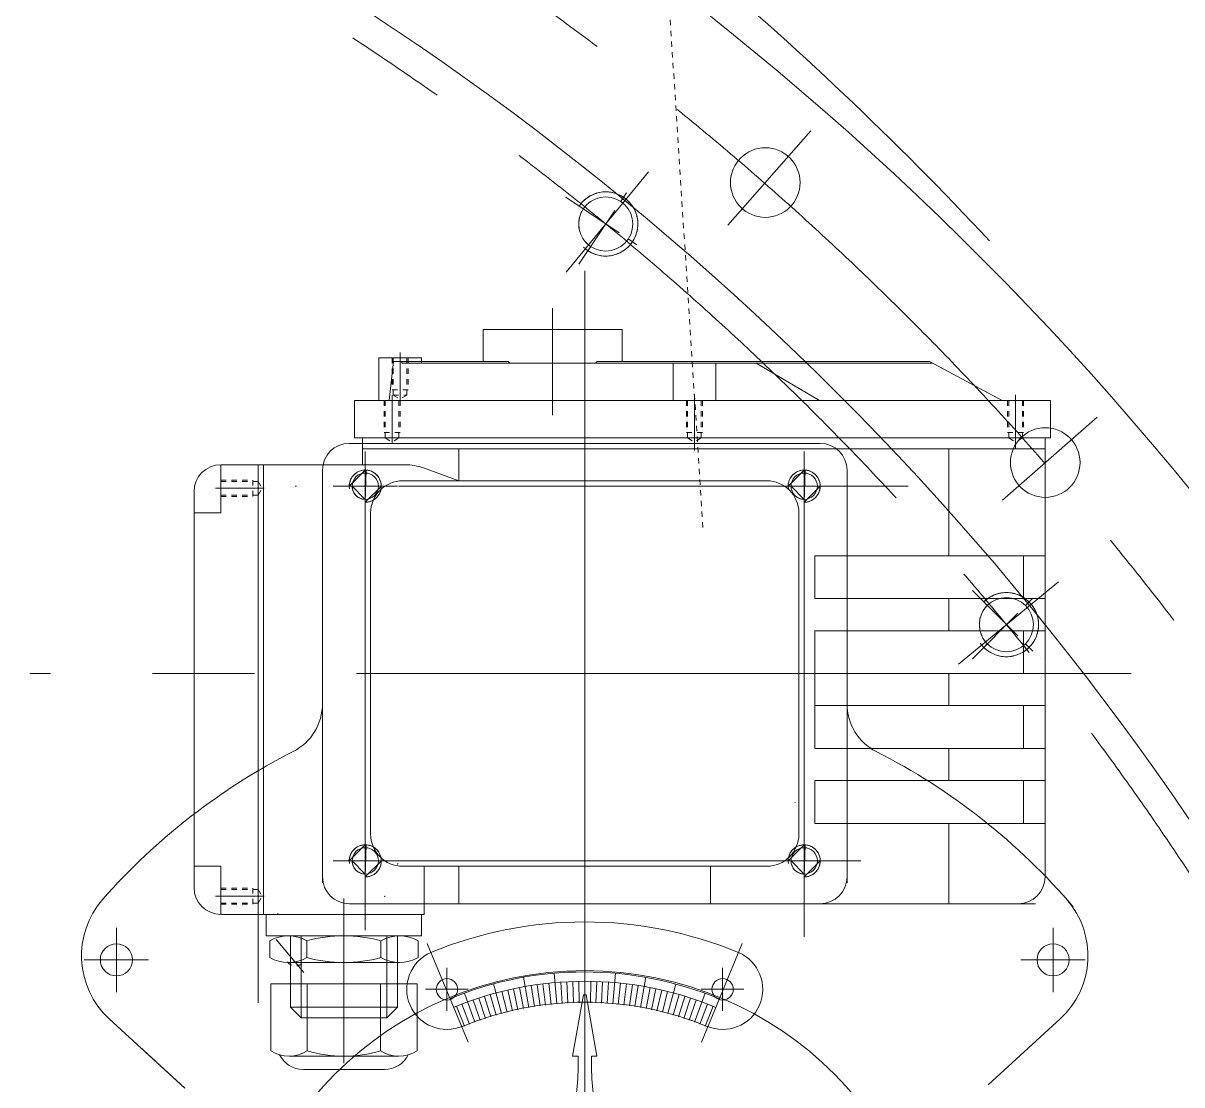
# Model space of a CAD drawing. Header units: millimetres. Extents: x 2 to 671028, y -1 to 511258.
# Drawn here: x 107613 to 113111, y 405938 to 410976 of the extents above; entities that cross this region are included whole.
import ezdxf

# ---------------------------------------------------------------- set-up
doc = ezdxf.new("R2010")
doc.units = ezdxf.units.MM
doc.header["$LTSCALE"] = 25.4
for name, pattern in [('ACAD_ISO02W100', [15, 12, -3]), ('CENTER', [50.8, 31.75, -6.35, 6.35, -6.35]), ('点画线', [18, 12, -2, 2, -2]), ('虚线', [2, 1, -1])]:
    doc.linetypes.add(name, pattern=pattern)
for name, color, linetype, lineweight in [('CAXA1', 5, 'CENTER', 5), ('中心线层', 5, 'CENTER', 5), ('尺寸线', 3, 'Continuous', 5), ('细实线层', 7, 'Continuous', 5), ('虚线层', 6, 'ACAD_ISO02W100', 5)]:
    doc.layers.add(name, color=color, linetype=linetype, lineweight=lineweight)

msp = doc.modelspace()

# ---------------------------------------------------------------- linework, layer by layer
at = {"color": 7, "lineweight": 5}
for p, q in [((110265.42, 410126.62), (110260.16, 410120.62)), ((110270.99, 410132.33), (110265.42, 410126.62)), ((110276.84, 410137.75), (110270.99, 410132.33)), ((110282.98, 410142.85), (110276.84, 410137.75)), ((110289.37, 410147.62), (110282.98, 410142.85)), ((110296.01, 410152.06), (110289.37, 410147.62)), ((110302.86, 410156.14), (110296.01, 410152.06)), ((110309.92, 410159.85), (110302.86, 410156.14)), ((110317.17, 410163.19), (110309.92, 410159.85)), ((110324.58, 410166.15), (110317.17, 410163.19)), ((110332.14, 410168.71), (110324.58, 410166.15)), ((110339.82, 410170.88), (110332.14, 410168.71)), ((110347.6, 410172.64), (110339.82, 410170.88)), ((110355.46, 410173.99), (110347.6, 410172.64)), ((110363.38, 410174.93), (110355.46, 410173.99)), ((110371.35, 410175.45), (110363.38, 410174.93)), ((110379.32, 410175.56), (110371.35, 410175.45)), ((110387.3, 410175.24), (110379.32, 410175.56)), ((110395.24, 410174.51), (110387.3, 410175.24)), ((110403.14, 410173.37), (110395.24, 410174.51)), ((110410.96, 410171.81), (110403.14, 410173.37)), ((110418.7, 410169.85), (110410.96, 410171.81)), ((110426.32, 410167.48), (110418.7, 410169.85)), ((110433.8, 410164.72), (110426.32, 410167.48)), ((110441.13, 410161.57), (110433.8, 410164.72)), ((110448.29, 410158.04), (110441.13, 410161.57)), ((110455.25, 410154.14), (110448.29, 410158.04)), ((110462, 410149.88), (110455.25, 410154.14)), ((110468.51, 410145.28), (110462, 410149.88)), ((110474.78, 410140.34), (110468.51, 410145.28)), ((110480.78, 410135.08), (110474.78, 410140.34)), ((110486.49, 410129.51), (110480.78, 410135.08)), ((110491.91, 410123.65), (110486.49, 410129.51)), ((110497.01, 410117.52), (110491.91, 410123.65)), ((110255.22, 410114.35), (110250.61, 410107.84)), ((110250.61, 410107.84), (110250.61, 410107.84)), ((110250.61, 410107.84), (110270.62, 410094.47)), ((110260.16, 410120.62), (110255.22, 410114.35)), ((110258.12, 410070.73), (110255.8, 410064.42)), ((110260.78, 410076.9), (110258.12, 410070.73)), ((110263.75, 410082.93), (110260.78, 410076.9)), ((110267.03, 410088.79), (110263.75, 410082.93)), ((110270.62, 410094.47), (110267.03, 410088.79)), ((110270.62, 410094.47), (110270.62, 410094.47)), ((110501.79, 410111.13), (110497.01, 410117.52)), ((110506.22, 410104.49), (110501.79, 410111.13)), ((110510.3, 410097.63), (110506.22, 410104.49)), ((110514.01, 410090.57), (110510.3, 410097.63)), ((110517.35, 410083.33), (110514.01, 410090.57)), ((110520.31, 410075.92), (110517.35, 410083.33)), ((110522.87, 410068.36), (110520.31, 410075.92)), ((110525.04, 410060.68), (110522.87, 410068.36)), ((110249.26, 410031.56), (110249, 410024.85)), ((110249, 410024.85), (110249.09, 410018.13)), ((110249.09, 410018.13), (110249.53, 410011.43)), ((110249.88, 410038.25), (110249.26, 410031.56)), ((110250.84, 410044.9), (110249.88, 410038.25)), ((110252.15, 410051.49), (110250.84, 410044.9)), ((110253.81, 410058.01), (110252.15, 410051.49)), ((110255.8, 410064.42), (110253.81, 410058.01)), ((110526.8, 410052.9), (110525.04, 410060.68)), ((110528.15, 410045.04), (110526.8, 410052.9)), ((110529.09, 410037.11), (110528.15, 410045.04)), ((110529.61, 410029.15), (110529.09, 410037.11)), ((110529.4, 410013.2), (110529.72, 410021.17)), ((110529.72, 410021.17), (110529.61, 410029.15)), ((110249.53, 410011.43), (110250.32, 410004.75)), ((110250.32, 410004.75), (110251.45, 409998.13)), ((110251.45, 409998.13), (110252.94, 409991.58)), ((110252.94, 409991.58), (110254.76, 409985.11)), ((110254.76, 409985.11), (110256.92, 409978.75)), ((110256.92, 409978.75), (110259.41, 409972.51)), ((110259.41, 409972.51), (110262.22, 409966.41)), ((110262.22, 409966.41), (110265.35, 409960.46)), ((110265.35, 409960.46), (110268.79, 409954.68)), ((110512.2, 409952.21), (110515.73, 409959.36)), ((110515.73, 409959.36), (110518.88, 409966.7)), ((110518.88, 409966.7), (110521.64, 409974.18)), ((110521.64, 409974.18), (110524.01, 409981.8)), ((110524.01, 409981.8), (110525.97, 409989.53)), ((110525.97, 409989.53), (110527.53, 409997.36)), ((110527.53, 409997.36), (110528.67, 410005.26)), ((110528.67, 410005.26), (110529.4, 410013.2)), ((110268.79, 409954.68), (110272.52, 409949.1)), ((110272.52, 409949.1), (110276.54, 409943.71)), ((110276.54, 409943.71), (110280.84, 409938.55)), ((110280.84, 409938.55), (110285.4, 409933.61)), ((110285.4, 409933.61), (110290.21, 409928.93)), ((110290.21, 409928.93), (110295.26, 409924.5)), ((110306.03, 409916.46), (110292.66, 409896.45)), ((110295.26, 409924.5), (110300.54, 409920.34)), ((110300.54, 409920.34), (110306.03, 409916.46)), ((110306.03, 409916.46), (110306.03, 409916.46)), ((110465.29, 409898.71), (110471.68, 409903.49)), ((110471.68, 409903.49), (110477.81, 409908.59)), ((110477.81, 409908.59), (110483.67, 409914)), ((110483.67, 409914), (110489.24, 409919.72)), ((110489.24, 409919.72), (110494.5, 409925.72)), ((110494.5, 409925.72), (110499.44, 409931.98)), ((110499.44, 409931.98), (110504.04, 409938.5)), ((110504.04, 409938.5), (110508.3, 409945.25)), ((110504.04, 409938.5), (110504.04, 409938.5)), ((110508.3, 409945.25), (110512.2, 409952.21)), ((110292.66, 409896.45), (110292.66, 409896.45)), ((110292.66, 409896.45), (110299.41, 409892.2)), ((110299.41, 409892.2), (110306.37, 409888.3)), ((110306.37, 409888.3), (110313.53, 409884.77)), ((110313.53, 409884.77), (110320.86, 409881.62)), ((110320.86, 409881.62), (110328.34, 409878.86)), ((110328.34, 409878.86), (110335.96, 409876.49)), ((110335.96, 409876.49), (110343.69, 409874.53)), ((110343.69, 409874.53), (110351.52, 409872.97)), ((110351.52, 409872.97), (110359.42, 409871.83)), ((110359.42, 409871.83), (110367.36, 409871.1)), ((110367.36, 409871.1), (110375.33, 409870.78)), ((110375.33, 409870.78), (110383.31, 409870.89)), ((110383.31, 409870.89), (110391.27, 409871.41)), ((110391.27, 409871.41), (110399.2, 409872.35)), ((110399.2, 409872.35), (110407.06, 409873.7)), ((110407.06, 409873.7), (110414.84, 409875.46)), ((110414.84, 409875.46), (110422.52, 409877.62)), ((110422.52, 409877.62), (110430.08, 409880.19)), ((110430.08, 409880.19), (110437.49, 409883.14)), ((110437.49, 409883.14), (110444.73, 409886.49)), ((110444.73, 409886.49), (110451.79, 409890.2)), ((110451.79, 409890.2), (110458.65, 409894.28)), ((110458.65, 409894.28), (110465.29, 409898.71)), ((109795.01, 409523.18), (110455.41, 409523.18)), ((109795.01, 409523.18), (109795.01, 409370.78)), ((110455.41, 409523.18), (110455.41, 409370.78)), ((109299.71, 409388.56), (109299.71, 409185.36)), ((109299.71, 409388.56), (109502.91, 409388.56)), ((109349.03, 409185.36), (109369.33, 409370.78)), ((109369.33, 409370.78), (109914.49, 409370.78)), ((109409.05, 409370.78), (109409.05, 409363.16)), ((109409.05, 409363.16), (111928.61, 409363.16)), ((109502.91, 409388.56), (109502.91, 409363.16)), ((109922.11, 409363.16), (109914.49, 409370.78)), ((110328.3, 409363.16), (110335.92, 409370.78)), ((110335.92, 409370.78), (111911.25, 409370.78)), ((110696.71, 409363.16), (110696.71, 409185.36)), ((110899.91, 409363.16), (110899.91, 409185.36)), ((111390.96, 409185.36), (111090.41, 409363.16)), ((112258.81, 409185.36), (111917.27, 409369.26)), ((109185.41, 409185.36), (112487.41, 409185.36)), ((109185.41, 409185.36), (109185.41, 409007.56)), ((112487.41, 409185.36), (112487.41, 409007.56)), ((109160.01, 408982.16), (111395.21, 408982.16)), ((109185.41, 409007.56), (112487.41, 409007.56)), ((109223.51, 409007.56), (109223.51, 408880.56)), ((112462.01, 409007.56), (112462.01, 406924.76)), ((109223.51, 408956.76), (112462.01, 408956.76)), ((109680.71, 408956.76), (109680.71, 408804.36)), ((112004.81, 408956.76), (112004.81, 408448.76)), ((108550.41, 408651.96), (108550.41, 408880.56)), ((108550.41, 408880.56), (109425.86, 408880.56)), ((108728.21, 408880.56), (108728.21, 406746.96)), ((108753.61, 408880.56), (108753.61, 406746.96)), ((109512.42, 408865.35), (109680.71, 408804.36)), ((109160.01, 408778.96), (109236.21, 408855.16)), ((109165.07, 408806.27), (109163.73, 408802.5)), ((109166.59, 408809.95), (109165.07, 408806.27)), ((109168.31, 408813.55), (109166.59, 408809.95)), ((109170.21, 408817.06), (109168.31, 408813.55)), ((109172.3, 408820.46), (109170.21, 408817.06)), ((109174.56, 408823.75), (109172.3, 408820.46)), ((109176.99, 408826.91), (109174.56, 408823.75)), ((109179.58, 408829.95), (109176.99, 408826.91)), ((109182.32, 408832.84), (109179.58, 408829.95)), ((109185.22, 408835.59), (109182.32, 408832.84)), ((109188.25, 408838.18), (109185.22, 408835.59)), ((109191.42, 408840.6), (109188.25, 408838.18)), ((109194.7, 408842.86), (109191.42, 408840.6)), ((109198.11, 408844.95), (109194.7, 408842.86)), ((109201.61, 408846.85), (109198.11, 408844.95)), ((109205.21, 408848.57), (109201.61, 408846.85)), ((109208.9, 408850.1), (109205.21, 408848.57)), ((109212.66, 408851.43), (109208.9, 408850.1)), ((109216.48, 408852.56), (109212.66, 408851.43)), ((109220.36, 408853.49), (109216.48, 408852.56)), ((109224.29, 408854.22), (109220.36, 408853.49)), ((109228.24, 408854.74), (109224.29, 408854.22)), ((109232.22, 408855.05), (109228.24, 408854.74)), ((109236.21, 408855.16), (109232.22, 408855.05)), ((109240.19, 408855.05), (109236.21, 408702.76)), ((109244.17, 408854.74), (109240.19, 408855.05)), ((109248.13, 408854.22), (109244.17, 408854.74)), ((109252.05, 408853.49), (109248.13, 408854.22)), ((109255.93, 408852.56), (109252.05, 408853.49)), ((109259.75, 408851.43), (109255.93, 408852.56)), ((109263.51, 408850.1), (109259.75, 408851.43)), ((109267.2, 408848.57), (109263.51, 408850.1)), ((109270.8, 408846.85), (109267.2, 408848.57)), ((109274.31, 408844.95), (109270.8, 408846.85)), ((109277.71, 408842.86), (109274.31, 408844.95)), ((109280.99, 408840.6), (109277.71, 408842.86)), ((109284.16, 408838.18), (109280.99, 408840.6)), ((109287.19, 408835.59), (109284.16, 408838.18)), ((109290.09, 408832.84), (109287.19, 408835.59)), ((109292.83, 408829.95), (109290.09, 408832.84)), ((109295.42, 408826.91), (109292.83, 408829.95)), ((109297.85, 408823.75), (109295.42, 408826.91)), ((109300.11, 408820.46), (109297.85, 408823.75)), ((109302.2, 408817.06), (109300.11, 408820.46)), ((109304.1, 408813.55), (109302.2, 408817.06)), ((109305.82, 408809.95), (109304.1, 408813.55)), ((109307.34, 408806.27), (109305.82, 408809.95)), ((109308.68, 408802.5), (109307.34, 408806.27)), ((109414.01, 408804.36), (111141.21, 408804.36)), ((111242.81, 408778.96), (111319.01, 408855.16)), ((111247.87, 408806.27), (111246.53, 408802.5)), ((111249.39, 408809.95), (111247.87, 408806.27)), ((111251.11, 408813.55), (111249.39, 408809.95)), ((111253.01, 408817.06), (111251.11, 408813.55)), ((111255.1, 408820.46), (111253.01, 408817.06)), ((111257.36, 408823.75), (111255.1, 408820.46)), ((111259.79, 408826.91), (111257.36, 408823.75)), ((111262.38, 408829.95), (111259.79, 408826.91)), ((111265.12, 408832.84), (111262.38, 408829.95)), ((111268.02, 408835.59), (111265.12, 408832.84)), ((111271.05, 408838.18), (111268.02, 408835.59)), ((111274.22, 408840.6), (111271.05, 408838.18)), ((111277.5, 408842.86), (111274.22, 408840.6)), ((111280.91, 408844.95), (111277.5, 408842.86)), ((111284.41, 408846.85), (111280.91, 408844.95)), ((111288.01, 408848.57), (111284.41, 408846.85)), ((111291.7, 408850.1), (111288.01, 408848.57)), ((111295.46, 408851.43), (111291.7, 408850.1)), ((111299.28, 408852.56), (111295.46, 408851.43)), ((111303.16, 408853.49), (111299.28, 408852.56)), ((111307.09, 408854.22), (111303.16, 408853.49)), ((111311.04, 408854.74), (111307.09, 408854.22)), ((111315.02, 408855.05), (111311.04, 408854.74)), ((111319.01, 408855.16), (111315.02, 408855.05)), ((111322.99, 408855.05), (111319.01, 408702.76)), ((111326.97, 408854.74), (111322.99, 408855.05)), ((111330.93, 408854.22), (111326.97, 408854.74)), ((111334.85, 408853.49), (111330.93, 408854.22)), ((111338.73, 408852.56), (111334.85, 408853.49)), ((111342.55, 408851.43), (111338.73, 408852.56)), ((111346.31, 408850.1), (111342.55, 408851.43)), ((111350, 408848.57), (111346.31, 408850.1)), ((111353.6, 408846.85), (111350, 408848.57)), ((111357.11, 408844.95), (111353.6, 408846.85)), ((111360.51, 408842.86), (111357.11, 408844.95)), ((111363.79, 408840.6), (111360.51, 408842.86)), ((111366.96, 408838.18), (111363.79, 408840.6)), ((111369.99, 408835.59), (111366.96, 408838.18)), ((111372.89, 408832.84), (111369.99, 408835.59)), ((111375.63, 408829.95), (111372.89, 408832.84)), ((111378.22, 408826.91), (111375.63, 408829.95)), ((111380.65, 408823.75), (111378.22, 408826.91)), ((111382.91, 408820.46), (111380.65, 408823.75)), ((111385, 408817.06), (111382.91, 408820.46)), ((111386.9, 408813.55), (111385, 408817.06)), ((111388.62, 408809.95), (111386.9, 408813.55)), ((111390.14, 408806.27), (111388.62, 408809.95)), ((111391.48, 408802.5), (111390.14, 408806.27)), ((108423.41, 408753.56), (108423.41, 406873.96)), ((109160.11, 408782.95), (109160.01, 408778.96)), ((109173.75, 408778.96), (109160.01, 408778.96)), ((109160.01, 408778.96), (109312.41, 408778.96)), ((109160.42, 408786.92), (109160.11, 408782.95)), ((109160.94, 408790.88), (109160.42, 408786.92)), ((109161.67, 408794.8), (109160.94, 408790.88)), ((109162.6, 408798.68), (109161.67, 408794.8)), ((109163.73, 408802.5), (109162.6, 408798.68)), ((109236.21, 408716.51), (109173.75, 408778.96)), ((109173.75, 408778.96), (109173.84, 408775.69)), ((109236.21, 408716.51), (109173.75, 408778.96)), ((109173.84, 408775.69), (109174.1, 408772.43)), ((109174.1, 408772.43), (109174.52, 408769.19)), ((109174.52, 408769.19), (109175.12, 408765.97)), ((109175.12, 408765.97), (109175.88, 408762.79)), ((109175.88, 408762.79), (109176.81, 408759.66)), ((109176.81, 408759.66), (109177.9, 408756.58)), ((109177.9, 408756.58), (109179.15, 408753.56)), ((109179.15, 408753.56), (109180.56, 408750.6)), ((109180.56, 408750.6), (109182.12, 408747.73)), ((109312.41, 408778.96), (109236.21, 408702.76)), ((109305.82, 408747.96), (109307.34, 408751.65)), ((109307.34, 408751.65), (109308.68, 408755.41)), ((109309.81, 408798.68), (109308.68, 408802.5)), ((109308.68, 408755.41), (109309.81, 408759.24)), ((109310.74, 408794.8), (109309.81, 408798.68)), ((109309.81, 408759.24), (109310.74, 408763.11)), ((109311.47, 408790.88), (109310.74, 408794.8)), ((109310.74, 408763.11), (109311.47, 408767.04)), ((109311.99, 408786.92), (109311.47, 408790.88)), ((109311.47, 408767.04), (109311.99, 408770.99)), ((109312.3, 408782.95), (109311.99, 408786.92)), ((109311.99, 408770.99), (109312.3, 408774.97)), ((109312.41, 408778.96), (109312.3, 408782.95)), ((109312.3, 408774.97), (109312.41, 408778.96)), ((111242.91, 408782.95), (111242.81, 408778.96)), ((111256.55, 408778.96), (111242.81, 408778.96)), ((111242.81, 408778.96), (111395.21, 408778.96)), ((111243.22, 408786.92), (111242.91, 408782.95)), ((111243.74, 408790.88), (111243.22, 408786.92)), ((111244.47, 408794.8), (111243.74, 408790.88)), ((111245.4, 408798.68), (111244.47, 408794.8)), ((111246.53, 408802.5), (111245.4, 408798.68)), ((111319.01, 408716.51), (111256.55, 408778.96)), ((111256.55, 408778.96), (111256.64, 408775.69)), ((111319.01, 408716.51), (111256.55, 408778.96)), ((111256.64, 408775.69), (111256.9, 408772.43)), ((111256.9, 408772.43), (111257.32, 408769.19)), ((111257.32, 408769.19), (111257.92, 408765.97)), ((111257.92, 408765.97), (111258.68, 408762.79)), ((111258.68, 408762.79), (111259.61, 408759.66)), ((111259.61, 408759.66), (111260.7, 408756.58)), ((111260.7, 408756.58), (111261.95, 408753.56)), ((111261.95, 408753.56), (111263.36, 408750.6)), ((111263.36, 408750.6), (111264.92, 408747.73)), ((111395.21, 408778.96), (111319.01, 408702.76)), ((111388.62, 408747.96), (111390.14, 408751.65)), ((111390.14, 408751.65), (111391.48, 408755.41)), ((111392.61, 408798.68), (111391.48, 408802.5)), ((111391.48, 408755.41), (111392.61, 408759.24)), ((111393.54, 408794.8), (111392.61, 408798.68)), ((111392.61, 408759.24), (111393.54, 408763.11)), ((111394.27, 408790.88), (111393.54, 408794.8)), ((111393.54, 408763.11), (111394.27, 408767.04)), ((111394.79, 408786.92), (111394.27, 408790.88)), ((111394.27, 408767.04), (111394.79, 408770.99)), ((111395.1, 408782.95), (111394.79, 408786.92)), ((111394.79, 408770.99), (111395.1, 408774.97)), ((111395.21, 408778.96), (111395.1, 408782.95)), ((111395.1, 408774.97), (111395.21, 408778.96)), ((109182.12, 408747.73), (109183.83, 408744.94)), ((109183.83, 408744.94), (109185.68, 408742.25)), ((109185.68, 408742.25), (109187.67, 408739.66)), ((109187.67, 408739.66), (109189.79, 408737.17)), ((109189.79, 408737.17), (109192.05, 408734.8)), ((109192.05, 408734.8), (109194.42, 408732.55)), ((109194.42, 408732.55), (109196.9, 408730.42)), ((109196.9, 408730.42), (109199.5, 408728.43)), ((109199.5, 408728.43), (109202.19, 408726.58)), ((109202.19, 408726.58), (109204.98, 408724.87)), ((109204.98, 408724.87), (109207.85, 408723.31)), ((109207.85, 408723.31), (109210.8, 408721.9)), ((109210.8, 408721.9), (109213.82, 408720.65)), ((109213.82, 408720.65), (109216.91, 408719.56)), ((109216.91, 408719.56), (109220.04, 408718.63)), ((109220.04, 408718.63), (109223.22, 408717.87)), ((109223.22, 408717.87), (109226.44, 408717.27)), ((109226.44, 408717.27), (109229.68, 408716.85)), ((109229.68, 408716.85), (109232.94, 408716.59)), ((109232.94, 408716.59), (109236.21, 408716.51)), ((109236.21, 408702.76), (109236.21, 408716.51)), ((109236.21, 408702.76), (109240.19, 408702.86)), ((109240.19, 408702.86), (109244.17, 408703.17)), ((109244.17, 408703.17), (109248.13, 408703.7)), ((109248.13, 408703.7), (109252.05, 408704.42)), ((109252.05, 408704.42), (109255.93, 408705.35)), ((109255.93, 408705.35), (109259.75, 408706.49)), ((109259.75, 408706.49), (109263.51, 408707.82)), ((109263.51, 408707.82), (109267.2, 408709.35)), ((109267.2, 408709.35), (109270.8, 408711.06)), ((109270.8, 408711.06), (109274.31, 408712.97)), ((109274.31, 408712.97), (109277.71, 408715.05)), ((109277.71, 408715.05), (109280.99, 408717.31)), ((109280.99, 408717.31), (109284.16, 408719.74)), ((109284.16, 408719.74), (109287.19, 408722.33)), ((109287.19, 408722.33), (109290.09, 408725.08)), ((109290.09, 408725.08), (109292.83, 408727.97)), ((109292.83, 408727.97), (109295.42, 408731)), ((109295.42, 408731), (109297.85, 408734.17)), ((109297.85, 408734.17), (109300.11, 408737.46)), ((109300.11, 408737.46), (109302.2, 408740.86)), ((109302.2, 408740.86), (109304.1, 408744.36)), ((109304.1, 408744.36), (109305.82, 408747.96)), ((111264.92, 408747.73), (111266.63, 408744.94)), ((111266.63, 408744.94), (111268.48, 408742.25)), ((111268.48, 408742.25), (111270.47, 408739.66)), ((111270.47, 408739.66), (111272.59, 408737.17)), ((111272.59, 408737.17), (111274.85, 408734.8)), ((111274.85, 408734.8), (111277.22, 408732.55)), ((111277.22, 408732.55), (111279.7, 408730.42)), ((111279.7, 408730.42), (111282.3, 408728.43)), ((111282.3, 408728.43), (111284.99, 408726.58)), ((111284.99, 408726.58), (111287.78, 408724.87)), ((111287.78, 408724.87), (111290.65, 408723.31)), ((111290.65, 408723.31), (111293.6, 408721.9)), ((111293.6, 408721.9), (111296.62, 408720.65)), ((111296.62, 408720.65), (111299.71, 408719.56)), ((111299.71, 408719.56), (111302.84, 408718.63)), ((111302.84, 408718.63), (111306.02, 408717.87)), ((111306.02, 408717.87), (111309.24, 408717.27)), ((111309.24, 408717.27), (111312.48, 408716.85)), ((111312.48, 408716.85), (111315.74, 408716.59)), ((111315.74, 408716.59), (111319.01, 408716.51)), ((111319.01, 408702.76), (111319.01, 408716.51)), ((111319.01, 408702.76), (111322.99, 408702.86)), ((111322.99, 408702.86), (111326.97, 408703.17)), ((111326.97, 408703.17), (111330.93, 408703.7)), ((111330.93, 408703.7), (111334.85, 408704.42)), ((111334.85, 408704.42), (111338.73, 408705.35)), ((111338.73, 408705.35), (111342.55, 408706.49)), ((111342.55, 408706.49), (111346.31, 408707.82)), ((111346.31, 408707.82), (111350, 408709.35)), ((111350, 408709.35), (111353.6, 408711.06)), ((111353.6, 408711.06), (111357.11, 408712.97)), ((111357.11, 408712.97), (111360.51, 408715.05)), ((111360.51, 408715.05), (111363.79, 408717.31)), ((111363.79, 408717.31), (111366.96, 408719.74)), ((111366.96, 408719.74), (111369.99, 408722.33)), ((111369.99, 408722.33), (111372.89, 408725.08)), ((111372.89, 408725.08), (111375.63, 408727.97)), ((111375.63, 408727.97), (111378.22, 408731)), ((111378.22, 408731), (111380.65, 408734.17)), ((111380.65, 408734.17), (111382.91, 408737.46)), ((111382.91, 408737.46), (111385, 408740.86)), ((111385, 408740.86), (111386.9, 408744.36)), ((111386.9, 408744.36), (111388.62, 408747.96)), ((108423.41, 408651.96), (108550.41, 408651.96)), ((109261.61, 408651.96), (109261.61, 407127.96)), ((111293.61, 408651.96), (111293.61, 407127.96)), ((111369.81, 408448.76), (112462.01, 408448.76)), ((111369.81, 408448.76), (111369.81, 408245.56)), ((112360.41, 408448.76), (112360.41, 408245.56)), ((112202.4, 408253.88), (112195.6, 408249.71)), ((112209.41, 408257.69), (112202.4, 408253.88)), ((112216.62, 408261.12), (112209.41, 408257.69)), ((112223.99, 408264.17), (112216.62, 408261.12)), ((112231.51, 408266.84), (112223.99, 408264.17)), ((112239.16, 408269.1), (112231.51, 408266.84)), ((112246.92, 408270.97), (112239.16, 408269.1)), ((112254.76, 408272.42), (112246.92, 408270.97)), ((112262.67, 408273.46), (112254.76, 408272.42)), ((112270.63, 408274.09), (112262.67, 408273.46)), ((112278.6, 408274.3), (112270.63, 408274.09)), ((112286.58, 408274.09), (112278.6, 408274.3)), ((112294.53, 408273.46), (112286.58, 408274.09)), ((112302.44, 408272.42), (112294.53, 408273.46)), ((112310.29, 408270.97), (112302.44, 408272.42)), ((112318.05, 408269.1), (112310.29, 408270.97)), ((112325.7, 408266.84), (112318.05, 408269.1)), ((112333.22, 408264.17), (112325.7, 408266.84)), ((112340.59, 408261.12), (112333.22, 408264.17)), ((112347.79, 408257.69), (112340.59, 408261.12)), ((112354.8, 408253.88), (112347.79, 408257.69)), ((112361.6, 408249.71), (112354.8, 408253.88)), ((111369.81, 408245.56), (112462.01, 408245.56)), ((112004.81, 408245.56), (112004.81, 408093.16)), ((112176.63, 408235.15), (112170.84, 408229.66)), ((112170.84, 408229.66), (112170.84, 408229.66)), ((112170.84, 408229.66), (112187.85, 408212.65)), ((112178.86, 408202.66), (112174.77, 408197.33)), ((112182.69, 408240.33), (112176.63, 408235.15)), ((112183.23, 408207.77), (112178.86, 408202.66)), ((112189.02, 408245.19), (112182.69, 408240.33)), ((112187.85, 408212.65), (112183.23, 408207.77)), ((112187.85, 408212.65), (112187.85, 408212.65)), ((112195.6, 408249.71), (112189.02, 408245.19)), ((112368.18, 408245.19), (112361.6, 408249.71)), ((112374.51, 408240.33), (112368.18, 408245.19)), ((112380.58, 408235.15), (112374.51, 408240.33)), ((112386.37, 408229.66), (112380.58, 408235.15)), ((112391.86, 408223.87), (112386.37, 408229.66)), ((112397.04, 408217.8), (112391.86, 408223.87)), ((112401.9, 408211.47), (112397.04, 408217.8)), ((112406.42, 408204.9), (112401.9, 408211.47)), ((112410.58, 408198.1), (112406.42, 408204.9)), ((112153.07, 408148.58), (112151.84, 408141.97)), ((112154.63, 408155.11), (112153.07, 408148.58)), ((112156.54, 408161.56), (112154.63, 408155.11)), ((112158.79, 408167.89), (112156.54, 408161.56)), ((112161.36, 408174.1), (112158.79, 408167.89)), ((112164.25, 408180.16), (112161.36, 408174.1)), ((112167.46, 408186.07), (112164.25, 408180.16)), ((112170.97, 408191.8), (112167.46, 408186.07)), ((112174.77, 408197.33), (112170.97, 408191.8)), ((112414.39, 408191.08), (112410.58, 408198.1)), ((112417.83, 408183.88), (112414.39, 408191.08)), ((112420.88, 408176.51), (112417.83, 408183.88)), ((112423.54, 408168.99), (112420.88, 408176.51)), ((112425.81, 408161.34), (112423.54, 408168.99)), ((112427.67, 408153.58), (112425.81, 408161.34)), ((112429.13, 408145.74), (112427.67, 408153.58)), ((112430.17, 408137.83), (112429.13, 408145.74)), ((111369.81, 408093.16), (112462.01, 408093.16)), ((111369.81, 408093.16), (111369.81, 407889.96)), ((112150.44, 408128.61), (112150.26, 408121.9)), ((112150.26, 408121.9), (112150.44, 408115.18)), ((112150.96, 408135.31), (112150.44, 408128.61)), ((112150.44, 408115.18), (112150.96, 408108.48)), ((112151.84, 408141.97), (112150.96, 408135.31)), ((112150.96, 408108.48), (112151.84, 408101.82)), ((112151.84, 408101.82), (112153.07, 408095.21)), ((112153.07, 408095.21), (112154.63, 408088.68)), ((112360.41, 408093.16), (112360.41, 407889.96)), ((112425.81, 408082.45), (112427.67, 408090.21)), ((112427.67, 408090.21), (112429.13, 408098.06)), ((112429.13, 408098.06), (112430.17, 408105.97)), ((112430.79, 408129.87), (112430.17, 408137.83)), ((112430.17, 408105.97), (112430.79, 408113.92)), ((112431, 408121.9), (112430.79, 408129.87)), ((112430.79, 408113.92), (112431, 408121.9)), ((112154.63, 408088.68), (112156.54, 408082.24)), ((112156.54, 408082.24), (112158.79, 408075.9)), ((112158.79, 408075.9), (112161.36, 408069.69)), ((112161.36, 408069.69), (112164.25, 408063.63)), ((112164.25, 408063.63), (112167.46, 408057.73)), ((112167.46, 408057.73), (112170.97, 408052)), ((112170.97, 408052), (112174.77, 408046.46)), ((112174.77, 408046.46), (112178.86, 408041.13)), ((112178.86, 408041.13), (112183.23, 408036.02)), ((112183.23, 408036.02), (112187.85, 408031.15)), ((112401.9, 408032.32), (112406.42, 408038.89)), ((112406.42, 408038.89), (112410.58, 408045.7)), ((112410.58, 408045.7), (112414.39, 408052.71)), ((112414.39, 408052.71), (112417.83, 408059.91)), ((112417.83, 408059.91), (112420.88, 408067.28)), ((112420.88, 408067.28), (112423.54, 408074.8)), ((112423.54, 408074.8), (112425.81, 408082.45)), ((112187.85, 408031.15), (112170.84, 408014.13)), ((112170.84, 408014.13), (112170.84, 408014.13)), ((112170.84, 408014.13), (112176.63, 408008.64)), ((112176.63, 408008.64), (112182.69, 408003.46)), ((112182.69, 408003.46), (112189.02, 407998.6)), ((112187.85, 408031.15), (112187.85, 408031.15)), ((112189.02, 407998.6), (112195.6, 407994.08)), ((112195.6, 407994.08), (112202.4, 407989.91)), ((112202.4, 407989.91), (112209.41, 407986.11)), ((112209.41, 407986.11), (112216.62, 407982.67)), ((112216.62, 407982.67), (112223.99, 407979.62)), ((112223.99, 407979.62), (112231.51, 407976.95)), ((112325.7, 407976.95), (112333.22, 407979.62)), ((112333.22, 407979.62), (112340.59, 407982.67)), ((112340.59, 407982.67), (112347.79, 407986.11)), ((112347.79, 407986.11), (112354.8, 407989.91)), ((112354.8, 407989.91), (112361.6, 407994.08)), ((112361.6, 407994.08), (112368.18, 407998.6)), ((112368.18, 407998.6), (112374.51, 408003.46)), ((112374.51, 408003.46), (112380.58, 408008.64)), ((112380.58, 408008.64), (112386.37, 408014.13)), ((112386.37, 408014.13), (112391.86, 408019.92)), ((112386.37, 408014.13), (112386.37, 408014.13)), ((112391.86, 408019.92), (112397.04, 408025.99)), ((112397.04, 408025.99), (112401.9, 408032.32)), ((112231.51, 407976.95), (112239.16, 407974.69)), ((112239.16, 407974.69), (112246.92, 407972.83)), ((112246.92, 407972.83), (112254.76, 407971.37)), ((112254.76, 407971.37), (112262.67, 407970.33)), ((112262.67, 407970.33), (112270.63, 407969.7)), ((112270.63, 407969.7), (112278.6, 407969.5)), ((112278.6, 407969.5), (112286.58, 407969.7)), ((112286.58, 407969.7), (112294.53, 407970.33)), ((112294.53, 407970.33), (112302.44, 407971.37)), ((112302.44, 407971.37), (112310.29, 407972.83)), ((112310.29, 407972.83), (112318.05, 407974.69)), ((112318.05, 407974.69), (112325.7, 407976.95)), ((111369.81, 407889.96), (112462.01, 407889.96)), ((112004.81, 407889.96), (112004.81, 407737.56)), ((111369.81, 407737.56), (112462.01, 407737.56)), ((111369.81, 407737.56), (111369.81, 407534.36)), ((112360.41, 407737.56), (112360.41, 407534.36)), ((111369.81, 407534.36), (112462.01, 407534.36)), ((112004.81, 407534.36), (112004.81, 407381.96)), ((111369.81, 407381.96), (112462.01, 407381.96)), ((111369.81, 407381.96), (111369.81, 407178.76)), ((112360.41, 407381.96), (112360.41, 407178.76)), ((111369.81, 407178.76), (112462.01, 407178.76)), ((112004.81, 407178.76), (112004.81, 406797.76)), ((109160.01, 407000.96), (109236.21, 407077.16)), ((109174.56, 407045.75), (109172.3, 407042.46)), ((109176.99, 407048.91), (109174.56, 407045.75)), ((109179.58, 407051.95), (109176.99, 407048.91)), ((109182.32, 407054.84), (109179.58, 407051.95)), ((109185.22, 407057.59), (109182.32, 407054.84)), ((109188.25, 407060.18), (109185.22, 407057.59)), ((109191.42, 407062.6), (109188.25, 407060.18)), ((109194.7, 407064.86), (109191.42, 407062.6)), ((109198.11, 407066.95), (109194.7, 407064.86)), ((109201.61, 407068.85), (109198.11, 407066.95)), ((109205.21, 407070.57), (109201.61, 407068.85)), ((109208.9, 407072.1), (109205.21, 407070.57)), ((109212.66, 407073.43), (109208.9, 407072.1)), ((109216.48, 407074.56), (109212.66, 407073.43)), ((109220.36, 407075.49), (109216.48, 407074.56)), ((109224.29, 407076.22), (109220.36, 407075.49)), ((109228.24, 407076.74), (109224.29, 407076.22)), ((109232.22, 407077.05), (109228.24, 407076.74)), ((109236.21, 407077.16), (109232.22, 407077.05)), ((109240.19, 407077.05), (109236.21, 406924.76)), ((109244.17, 407076.74), (109240.19, 407077.05)), ((109248.13, 407076.22), (109244.17, 407076.74)), ((109252.05, 407075.49), (109248.13, 407076.22)), ((109255.93, 407074.56), (109252.05, 407075.49)), ((109259.75, 407073.43), (109255.93, 407074.56)), ((109263.51, 407072.1), (109259.75, 407073.43)), ((109267.2, 407070.57), (109263.51, 407072.1)), ((109270.8, 407068.85), (109267.2, 407070.57)), ((109274.31, 407066.95), (109270.8, 407068.85)), ((109277.71, 407064.86), (109274.31, 407066.95)), ((109280.99, 407062.6), (109277.71, 407064.86)), ((109284.16, 407060.18), (109280.99, 407062.6)), ((109287.19, 407057.59), (109284.16, 407060.18)), ((109290.09, 407054.84), (109287.19, 407057.59)), ((109292.83, 407051.95), (109290.09, 407054.84)), ((109295.42, 407048.91), (109292.83, 407051.95)), ((109297.85, 407045.75), (109295.42, 407048.91)), ((109300.11, 407042.46), (109297.85, 407045.75)), ((111242.81, 407000.96), (111319.01, 407077.16)), ((111257.36, 407045.75), (111255.1, 407042.46)), ((111259.79, 407048.91), (111257.36, 407045.75)), ((111262.38, 407051.95), (111259.79, 407048.91)), ((111265.12, 407054.84), (111262.38, 407051.95)), ((111268.02, 407057.59), (111265.12, 407054.84)), ((111271.05, 407060.18), (111268.02, 407057.59)), ((111274.22, 407062.6), (111271.05, 407060.18)), ((111277.5, 407064.86), (111274.22, 407062.6)), ((111280.91, 407066.95), (111277.5, 407064.86)), ((111284.41, 407068.85), (111280.91, 407066.95)), ((111288.01, 407070.57), (111284.41, 407068.85)), ((111291.7, 407072.1), (111288.01, 407070.57)), ((111295.46, 407073.43), (111291.7, 407072.1)), ((111299.28, 407074.56), (111295.46, 407073.43)), ((111303.16, 407075.49), (111299.28, 407074.56)), ((111307.09, 407076.22), (111303.16, 407075.49)), ((111311.04, 407076.74), (111307.09, 407076.22)), ((111315.02, 407077.05), (111311.04, 407076.74)), ((111319.01, 407077.16), (111315.02, 407077.05)), ((111322.99, 407077.05), (111319.01, 406924.76)), ((111326.97, 407076.74), (111322.99, 407077.05)), ((111330.93, 407076.22), (111326.97, 407076.74)), ((111334.85, 407075.49), (111330.93, 407076.22)), ((111338.73, 407074.56), (111334.85, 407075.49)), ((111342.55, 407073.43), (111338.73, 407074.56)), ((111346.31, 407072.1), (111342.55, 407073.43)), ((111350, 407070.57), (111346.31, 407072.1)), ((111353.6, 407068.85), (111350, 407070.57)), ((111357.11, 407066.95), (111353.6, 407068.85)), ((111360.51, 407064.86), (111357.11, 407066.95)), ((111363.79, 407062.6), (111360.51, 407064.86)), ((111366.96, 407060.18), (111363.79, 407062.6)), ((111369.99, 407057.59), (111366.96, 407060.18)), ((111372.89, 407054.84), (111369.99, 407057.59)), ((111375.63, 407051.95), (111372.89, 407054.84)), ((111378.22, 407048.91), (111375.63, 407051.95)), ((111380.65, 407045.75), (111378.22, 407048.91)), ((111382.91, 407042.46), (111380.65, 407045.75)), ((109160.11, 407004.95), (109160.01, 407000.96)), ((109173.75, 407000.96), (109160.01, 407000.96)), ((109160.01, 407000.96), (109312.41, 407000.96)), ((109160.42, 407008.92), (109160.11, 407004.95)), ((109160.94, 407012.88), (109160.42, 407008.92)), ((109161.67, 407016.8), (109160.94, 407012.88)), ((109162.6, 407020.68), (109161.67, 407016.8)), ((109163.73, 407024.5), (109162.6, 407020.68)), ((109165.07, 407028.27), (109163.73, 407024.5)), ((109166.59, 407031.95), (109165.07, 407028.27)), ((109168.31, 407035.55), (109166.59, 407031.95)), ((109170.21, 407039.06), (109168.31, 407035.55)), ((109172.3, 407042.46), (109170.21, 407039.06)), ((109236.21, 406938.51), (109173.75, 407000.96)), ((109173.75, 407000.96), (109173.84, 406997.69)), ((109236.21, 406938.51), (109173.75, 407000.96)), ((109173.84, 406997.69), (109174.1, 406994.43)), ((109174.1, 406994.43), (109174.52, 406991.19)), ((109174.52, 406991.19), (109175.12, 406987.97)), ((109312.41, 407000.96), (109236.21, 406924.76)), ((109302.2, 407039.06), (109300.11, 407042.46)), ((109304.1, 407035.55), (109302.2, 407039.06)), ((109305.82, 407031.95), (109304.1, 407035.55)), ((109307.34, 407028.27), (109305.82, 407031.95)), ((109308.68, 407024.5), (109307.34, 407028.27)), ((109309.81, 407020.68), (109308.68, 407024.5)), ((109310.74, 407016.8), (109309.81, 407020.68)), ((109311.47, 407012.88), (109310.74, 407016.8)), ((109311.99, 407008.92), (109311.47, 407012.88)), ((109311.47, 406989.04), (109311.99, 406992.99)), ((109312.3, 407004.95), (109311.99, 407008.92)), ((109311.99, 406992.99), (109312.3, 406996.97)), ((109312.41, 407000.96), (109312.3, 407004.95)), ((109312.3, 406996.97), (109312.41, 407000.96)), ((111242.91, 407004.95), (111242.81, 407000.96)), ((111256.55, 407000.96), (111242.81, 407000.96)), ((111242.81, 407000.96), (111395.21, 407000.96)), ((111243.22, 407008.92), (111242.91, 407004.95)), ((111243.74, 407012.88), (111243.22, 407008.92)), ((111244.47, 407016.8), (111243.74, 407012.88)), ((111245.4, 407020.68), (111244.47, 407016.8)), ((111246.53, 407024.5), (111245.4, 407020.68)), ((111247.87, 407028.27), (111246.53, 407024.5)), ((111249.39, 407031.95), (111247.87, 407028.27)), ((111251.11, 407035.55), (111249.39, 407031.95)), ((111253.01, 407039.06), (111251.11, 407035.55)), ((111255.1, 407042.46), (111253.01, 407039.06)), ((111319.01, 406938.51), (111256.55, 407000.96)), ((111256.55, 407000.96), (111256.64, 406997.69)), ((111319.01, 406938.51), (111256.55, 407000.96)), ((111256.64, 406997.69), (111256.9, 406994.43)), ((111256.9, 406994.43), (111257.32, 406991.19)), ((111257.32, 406991.19), (111257.92, 406987.97)), ((111395.21, 407000.96), (111319.01, 406924.76)), ((111385, 407039.06), (111382.91, 407042.46)), ((111386.9, 407035.55), (111385, 407039.06)), ((111388.62, 407031.95), (111386.9, 407035.55)), ((111390.14, 407028.27), (111388.62, 407031.95)), ((111391.48, 407024.5), (111390.14, 407028.27)), ((111392.61, 407020.68), (111391.48, 407024.5)), ((111393.54, 407016.8), (111392.61, 407020.68)), ((111394.27, 407012.88), (111393.54, 407016.8)), ((111394.79, 407008.92), (111394.27, 407012.88)), ((111394.27, 406989.04), (111394.79, 406992.99)), ((111395.1, 407004.95), (111394.79, 407008.92)), ((111394.79, 406992.99), (111395.1, 406996.97)), ((111395.21, 407000.96), (111395.1, 407004.95)), ((111395.1, 406996.97), (111395.21, 407000.96)), ((108423.41, 406975.56), (108550.41, 406975.56)), ((108550.41, 406975.56), (108550.41, 406746.96)), ((109175.12, 406987.97), (109175.88, 406984.79)), ((109175.88, 406984.79), (109176.81, 406981.66)), ((109176.81, 406981.66), (109177.9, 406978.58)), ((109177.9, 406978.58), (109179.15, 406975.56)), ((109179.15, 406975.56), (109180.56, 406972.6)), ((109180.56, 406972.6), (109182.12, 406969.73)), ((109182.12, 406969.73), (109183.83, 406966.94)), ((109183.83, 406966.94), (109185.68, 406964.25)), ((109185.68, 406964.25), (109187.67, 406961.66)), ((109187.67, 406961.66), (109189.79, 406959.17)), ((109189.79, 406959.17), (109192.05, 406956.8)), ((109192.05, 406956.8), (109194.42, 406954.55)), ((109194.42, 406954.55), (109196.9, 406952.42)), ((109196.9, 406952.42), (109199.5, 406950.43)), ((109199.5, 406950.43), (109202.19, 406948.58)), ((109202.19, 406948.58), (109204.98, 406946.87)), ((109204.98, 406946.87), (109207.85, 406945.31)), ((109207.85, 406945.31), (109210.8, 406943.9)), ((109210.8, 406943.9), (109213.82, 406942.65)), ((109213.82, 406942.65), (109216.91, 406941.56)), ((109216.91, 406941.56), (109220.04, 406940.63)), ((109220.04, 406940.63), (109223.22, 406939.87)), ((109223.22, 406939.87), (109226.44, 406939.27)), ((109226.44, 406939.27), (109229.68, 406938.85)), ((109229.68, 406938.85), (109232.94, 406938.59)), ((109232.94, 406938.59), (109236.21, 406938.51)), ((109236.21, 406924.76), (109236.21, 406938.51)), ((109270.8, 406933.06), (109274.31, 406934.97)), ((109274.31, 406934.97), (109277.71, 406937.05)), ((109277.71, 406937.05), (109280.99, 406939.31)), ((109280.99, 406939.31), (109284.16, 406941.74)), ((109284.16, 406941.74), (109287.19, 406944.33)), ((109287.19, 406944.33), (109290.09, 406947.08)), ((109290.09, 406947.08), (109292.83, 406949.97)), ((109292.83, 406949.97), (109295.42, 406953)), ((109295.42, 406953), (109297.85, 406956.17)), ((109297.85, 406956.17), (109300.11, 406959.46)), ((109300.11, 406959.46), (109302.2, 406962.86)), ((109302.2, 406962.86), (109304.1, 406966.36)), ((109304.1, 406966.36), (109305.82, 406969.96)), ((109305.82, 406969.96), (109307.34, 406973.65)), ((109307.34, 406973.65), (109308.68, 406977.41)), ((109308.68, 406977.41), (109309.81, 406981.24)), ((109309.81, 406981.24), (109310.74, 406985.11)), ((109310.74, 406985.11), (109311.47, 406989.04)), ((109414.01, 406975.56), (111141.21, 406975.56)), ((109515.61, 406975.56), (109515.61, 406746.96)), ((109680.71, 406975.56), (109680.71, 406797.76)), ((110874.51, 406975.56), (110874.51, 406797.76)), ((111257.92, 406987.97), (111258.68, 406984.79)), ((111258.68, 406984.79), (111259.61, 406981.66)), ((111259.61, 406981.66), (111260.7, 406978.58)), ((111260.7, 406978.58), (111261.95, 406975.56)), ((111261.95, 406975.56), (111263.36, 406972.6)), ((111263.36, 406972.6), (111264.92, 406969.73)), ((111264.92, 406969.73), (111266.63, 406966.94)), ((111266.63, 406966.94), (111268.48, 406964.25)), ((111268.48, 406964.25), (111270.47, 406961.66)), ((111270.47, 406961.66), (111272.59, 406959.17)), ((111272.59, 406959.17), (111274.85, 406956.8)), ((111274.85, 406956.8), (111277.22, 406954.55)), ((111277.22, 406954.55), (111279.7, 406952.42)), ((111279.7, 406952.42), (111282.3, 406950.43)), ((111282.3, 406950.43), (111284.99, 406948.58)), ((111284.99, 406948.58), (111287.78, 406946.87)), ((111287.78, 406946.87), (111290.65, 406945.31)), ((111290.65, 406945.31), (111293.6, 406943.9)), ((111293.6, 406943.9), (111296.62, 406942.65)), ((111296.62, 406942.65), (111299.71, 406941.56)), ((111299.71, 406941.56), (111302.84, 406940.63)), ((111302.84, 406940.63), (111306.02, 406939.87)), ((111306.02, 406939.87), (111309.24, 406939.27)), ((111309.24, 406939.27), (111312.48, 406938.85)), ((111312.48, 406938.85), (111315.74, 406938.59)), ((111315.74, 406938.59), (111319.01, 406938.51)), ((111319.01, 406924.76), (111319.01, 406938.51)), ((111353.6, 406933.06), (111357.11, 406934.97)), ((111357.11, 406934.97), (111360.51, 406937.05)), ((111360.51, 406937.05), (111363.79, 406939.31)), ((111363.79, 406939.31), (111366.96, 406941.74)), ((111366.96, 406941.74), (111369.99, 406944.33)), ((111369.99, 406944.33), (111372.89, 406947.08)), ((111372.89, 406947.08), (111375.63, 406949.97)), ((111375.63, 406949.97), (111378.22, 406953)), ((111378.22, 406953), (111380.65, 406956.17)), ((111380.65, 406956.17), (111382.91, 406959.46)), ((111382.91, 406959.46), (111385, 406962.86)), ((111385, 406962.86), (111386.9, 406966.36)), ((111386.9, 406966.36), (111388.62, 406969.96)), ((111388.62, 406969.96), (111390.14, 406973.65)), ((111390.14, 406973.65), (111391.48, 406977.41)), ((111391.48, 406977.41), (111392.61, 406981.24)), ((111392.61, 406981.24), (111393.54, 406985.11)), ((111393.54, 406985.11), (111394.27, 406989.04)), ((109236.21, 406924.76), (109240.19, 406924.86)), ((109240.19, 406924.86), (109244.17, 406925.17)), ((109244.17, 406925.17), (109248.13, 406925.7)), ((109248.13, 406925.7), (109252.05, 406926.42)), ((109252.05, 406926.42), (109255.93, 406927.35)), ((109255.93, 406927.35), (109259.75, 406928.49)), ((109259.75, 406928.49), (109263.51, 406929.82)), ((109263.51, 406929.82), (109267.2, 406931.35)), ((109267.2, 406931.35), (109270.8, 406933.06)), ((111319.01, 406924.76), (111322.99, 406924.86)), ((111322.99, 406924.86), (111326.97, 406925.17)), ((111326.97, 406925.17), (111330.93, 406925.7)), ((111330.93, 406925.7), (111334.85, 406926.42)), ((111334.85, 406926.42), (111338.73, 406927.35)), ((111338.73, 406927.35), (111342.55, 406928.49)), ((111342.55, 406928.49), (111346.31, 406929.82)), ((111346.31, 406929.82), (111350, 406931.35)), ((111350, 406931.35), (111353.6, 406933.06)), ((112335.01, 406797.76), (111371.8, 406797.76)), ((108550.41, 406746.96), (109515.61, 406746.96)), ((108766.31, 406746.96), (108766.31, 406645.36)), ((109502.91, 406746.96), (109502.91, 406645.36)), ((108766.31, 406645.36), (109502.91, 406645.36)), ((108782.65, 406621.78), (108782.65, 406541.93)), ((109398.57, 406645.36), (108870.64, 406645.36)), ((108880.61, 406645.36), (108880.61, 406307.35)), ((108958.63, 406541.93), (108958.63, 406621.78)), ((109310.58, 406541.93), (109310.58, 406621.78)), ((109388.61, 406645.36), (109388.61, 406307.35)), ((109486.56, 406621.78), (109486.56, 406541.93)), ((109398.57, 406518.36), (108870.64, 406518.36)), ((110012.94, 406304.85), (109987.55, 406448.87)), ((110144.77, 406322.21), (110132.03, 406467.8)), ((110410.45, 406322.21), (110423.16, 406467.51)), ((110542.27, 406304.85), (110567.57, 406448.3)), ((108787.49, 406417.27), (108787.49, 406099.6)), ((109481.72, 406417.27), (108787.49, 406417.27)), ((108961.05, 406099.6), (108961.05, 406417.27)), ((109308.16, 406099.6), (109308.16, 406417.27)), ((109481.72, 406417.27), (109481.72, 406099.6)), ((109883.13, 406276.07), (109845.26, 406417.38)), ((109934.75, 406288.94), (109912, 406387.47)), ((109960.72, 406294.7), (109939.69, 406393.61)), ((109986.79, 406300), (109967.49, 406399.27)), ((110039.18, 406309.24), (110023.36, 406409.12)), ((110065.49, 406313.17), (110051.41, 406413.31)), ((110091.86, 406316.65), (110079.54, 406417.01)), ((110118.29, 406319.66), (110107.72, 406420.22)), ((110171.29, 406324.29), (110164.23, 406425.17)), ((110197.84, 406325.92), (110192.55, 406426.9)), ((110224.41, 406327.08), (110220.89, 406428.14)), ((110251.01, 406327.78), (110249.24, 406428.88)), ((110277.61, 406328.01), (110277.61, 406429.13)), ((110304.21, 406327.78), (110305.97, 406428.88)), ((110330.8, 406327.08), (110334.33, 406428.14)), ((110357.37, 406325.92), (110362.67, 406426.9)), ((110383.93, 406324.29), (110390.98, 406425.17)), ((110436.92, 406319.66), (110447.49, 406420.22)), ((110463.35, 406316.65), (110475.68, 406417.01)), ((110489.73, 406313.17), (110503.8, 406413.31)), ((110516.04, 406309.24), (110531.86, 406409.12)), ((110568.43, 406300), (110587.72, 406399.27)), ((110594.5, 406294.7), (110615.52, 406393.61)), ((110620.47, 406288.94), (110643.21, 406387.47)), ((110672.09, 406276.07), (110709.73, 406416.56)), ((109756.32, 406236.09), (109706.28, 406373.58)), ((109781.39, 406244.97), (109748.47, 406340.58)), ((109806.62, 406253.41), (109775.37, 406349.58)), ((109831.99, 406261.41), (109802.42, 406358.11)), ((109857.49, 406268.96), (109829.62, 406366.17)), ((109908.88, 406282.73), (109884.42, 406380.85)), ((110271.26, 406365.96), (110219.75, 406073.86)), ((110283.96, 406365.96), (110271.26, 406365.96)), ((110283.96, 406365.96), (110335.46, 406073.86)), ((110646.33, 406282.73), (110670.8, 406380.85)), ((110697.72, 406268.96), (110725.59, 406366.17)), ((110723.23, 406261.41), (110752.79, 406358.11)), ((110748.6, 406253.41), (110779.84, 406349.58)), ((110773.82, 406244.97), (110806.74, 406340.58)), ((110798.82, 406235.87), (110848.55, 406372.52)), ((108880.61, 406307.35), (109388.61, 406307.35)), ((108880.61, 406307.35), (108931.41, 406256.55)), ((109388.61, 406307.35), (109337.81, 406256.55)), ((109706.65, 406217.02), (109668.77, 406310.78)), ((109731.4, 406226.77), (109695.16, 406321.18)), ((110823.81, 406226.77), (110860.05, 406321.18)), ((110848.56, 406217.02), (110886.44, 406310.78)), ((108931.41, 406256.55), (109337.81, 406256.55)), ((109394.94, 406074.37), (108874.27, 406074.37)), ((110245.86, 406073.86), (110219.75, 406073.86)), ((110245.86, 406073.86), (110245.86, 406018.27)), ((110277.64, 406073.86), (110277.57, 406073.86)), ((110309.36, 406073.86), (110309.36, 406018.27)), ((110335.46, 406073.86), (110309.36, 406073.86)), ((109326.84, 406010.87), (108942.37, 406010.87))]:
    msp.add_line(p, q, dxfattribs=at)
for centre, radius in [((111134.32, 410219.73), 165.1), ((110377.33, 410023.17), 128.34), ((112462.86, 408891.03), 165.1), ((109236.21, 408778.96), 62.45), ((111319.01, 408778.96), 62.45), ((112278.6, 408121.9), 128.34), ((109236.21, 407000.96), 62.45), ((111319.01, 407000.96), 62.45), ((108055.11, 406531.06), 76.2), ((112500.11, 406531.06), 76.2), ((110277.61, 404803.86), 1676.4), ((109623.56, 406391.36), 50.8), ((110931.66, 406391.36), 50.8)]:
    msp.add_circle(centre, radius, dxfattribs=at)
for centre, radius, start, end in [((101675.99, 399420.56), 14795.5, 301.355793, 238.585014), ((101662.52, 399420.56), 13868.4, 303.508424, 236.55604), ((111911.25, 409358.08), 12.7, 61.69924, 90), ((108550.41, 408753.56), 127, 90, 180), ((109425.86, 408626.56), 254, 70.07631, 90), ((109414.01, 408651.96), 152.4, 90, 180), ((111141.21, 408651.96), 152.4, 0, 90), ((110277.61, 404803.86), 3048, 116.99072, 138.60191), ((110277.61, 404803.86), 3048, 40.48011, 63.00928), ((109414.01, 407127.96), 152.4, 180, 270), ((111141.21, 407127.96), 152.4, 270, 0), ((112335.01, 406924.76), 127, 270, 0), ((108550.41, 406873.96), 127, 180, 270), ((110277.61, 404803.86), 1907.54, 67.49996, 112.50004), ((108870.64, 406469.38), 175.98, 60, 120), ((109134.61, 405976.82), 668.54, 74.73852, 105.26148), ((109398.57, 406469.38), 175.98, 60, 120), ((109623.56, 406391.36), 190.5, 113.47693, 293.26025), ((110931.66, 406391.36), 190.5, 246.73975, 66.52307), ((108870.64, 406694.33), 175.98, 240, 300), ((109134.61, 407186.9), 668.54, 254.73852, 285.26148), ((109398.57, 406694.33), 175.98, 240, 300), ((110275.96, 404808.38), 1665.65, 67.38804, 112.50727), ((110277.61, 404803.86), 1625.52, 67.49995, 112.50005), ((110277.61, 404803.86), 1526.48, 67.49995, 112.50005), ((108874.27, 406236.23), 161.86, 237.57942, 302.42058), ((108942.37, 406137.87), 127, 206.6708, 270), ((109134.61, 406683.97), 609.6, 253.45873, 286.54127), ((109394.94, 406236.23), 161.86, 237.57942, 302.42058), ((109326.84, 406137.87), 127, 270, 333.3292), ((109356.86, 406018.27), 889, 307.1689, 0), ((111198.36, 406018.27), 889, 180, 232.8311)]:
    msp.add_arc(centre, radius, start, end, dxfattribs=at)
msp.add_open_spline([(112198.54, 409943.18), (111307.25, 410897.4), (109271.06, 412607.28), (105648.39, 414323.43), (101648.95, 415013.23), (97577.24, 414596.34), (93714.41, 413143.87), (90329.11, 410718.76), (87667.7, 407468.21), (85926.41, 403609.88), (85198.88, 399395.79), (85693.17, 395116.68), (87239.87, 391073.05), (89811.1, 387548.46), (93226.13, 384790.06), (97266.86, 383002.31), (101660.41, 382303.54), (106112, 382788.56), (110316.2, 384409.21), (113975.45, 387087.71), (116841.92, 390638.1), (118700.96, 394836.93), (119165.43, 397877.96), (119207.73, 399400.36)], degree=3, knots=[0, 0, 0, 0, 6187.6660257, 12450.3554582, 18783.7763803, 25175.5539804, 31622.0656792, 38124.7135948, 44683.2378582, 51298.5509218, 57973.8707278, 64697.0192939, 71462.7486572, 78273.5017955, 85129.2788968, 92030.0801453, 98977.2858434, 105969.7011519, 113006.6229991, 120087.9511857, 127214.4959448, 134386.4928487, 141603.6632662, 141603.6632662, 141603.6632662, 141603.6632662], dxfattribs=at)
at = {"layer": 'CAXA1', "linetype": 'CENTER', "lineweight": 5, "ltscale": 3}
for p, q in [((110956.63, 410017.11), (111350.01, 410465.68)), ((110190.22, 409795.17), (110580.52, 410270.75)), ((110277.61, 409800.63), (110277.61, 402835.36)), ((110125.21, 409622.99), (110125.21, 409116.43)), ((109401.31, 409413.38), (109401.31, 409168.77)), ((109363.21, 409210.23), (109363.21, 408979.48)), ((110798.31, 409214.76), (110798.31, 408948.2)), ((112322.31, 409212.59), (112322.31, 408953.83)), ((112260.24, 408713.33), (112708.81, 409106.72)), ((109236.21, 408942.96), (109236.21, 406671.53)), ((110277.61, 408953.55), (110277.61, 407369.31)), ((110277.61, 408942.96), (110277.61, 402835.36)), ((111319.01, 408942.96), (111319.01, 406640)), ((108525.54, 408768.78), (108756.28, 408768.78)), ((111812.59, 408778.96), (108903.15, 408778.96)), ((112050.61, 407934.79), (112526.19, 408325.08)), ((111369.81, 408052.14), (111369.81, 407676.89)), ((111613.33, 407889.96), (107644.04, 407889.96)), ((112870.5, 407889.96), (109045.47, 407889.96)), ((109754.55, 407889.96), (110779.44, 407889.96)), ((109033.01, 406895.94), (109033.01, 407429.34)), ((111522.21, 406895.94), (111522.21, 407429.34)), ((111587.21, 407000.96), (108931.91, 407000.96)), ((110277.61, 406884.27), (110277.61, 403978.36)), ((108525.54, 406833.33), (108756.28, 406833.33)), ((109134.61, 406823.16), (109134.61, 406569.16)), ((110277.61, 406773.41), (110277.61, 403356.22)), ((108055.11, 406378.66), (108055.11, 406683.46)), ((112500.11, 406378.66), (112500.11, 406683.46)), ((109724.1, 406140.14), (109530.03, 406608.66)), ((110831.11, 406140.14), (111025.18, 406608.66)), ((109134.61, 406560.17), (109134.61, 406041.72)), ((110277.61, 403051.26), (110277.61, 406556.46)), ((107902.71, 406531.06), (108207.51, 406531.06)), ((112347.71, 406531.06), (112652.51, 406531.06)), ((109623.56, 406492.96), (109623.56, 406289.76)), ((110931.66, 406492.96), (110931.66, 406289.76)), ((109725.16, 406391.36), (109521.96, 406391.36)), ((111033.26, 406391.36), (110830.06, 406391.36))]:
    msp.add_line(p, q, dxfattribs=at)
for radius in [14351, 13716]:
    msp.add_circle((101675.99, 399420.56), radius, dxfattribs=at)
for centre, start, end in [((110278.4, 405859.72), 128.13354, 128.34386), ((110328.05, 405801.92), 134.02491, 134.23523), ((110328.05, 405801.92), 134.02491, 134.23523)]:
    msp.add_arc(centre, 1435.1, start, end, dxfattribs=at)
at = {"layer": '中心线层', "color": 7, "linetype": '点画线', "lineweight": 5}
for p, q in [((110250.33, 409833.09), (110504.33, 410213.24)), ((110187.25, 410150.17), (110567.4, 409896.17)), ((109236.21, 408626.56), (109236.21, 408931.36)), ((111319.01, 408626.56), (111319.01, 408931.36)), ((109083.81, 408778.96), (109388.61, 408778.96)), ((111166.61, 408778.96), (111471.41, 408778.96)), ((112116.96, 407960.25), (112440.25, 408283.54)), ((112116.96, 408283.54), (112440.25, 407960.25)), ((109236.21, 406848.56), (109236.21, 407153.36)), ((111319.01, 406848.56), (111319.01, 407153.36)), ((109083.81, 407000.96), (109388.61, 407000.96)), ((111166.61, 407000.96), (111471.41, 407000.96)), ((109134.61, 406465.73), (109134.61, 406697.98))]:
    msp.add_line(p, q, dxfattribs=at)
at = {"layer": '尺寸线', "color": 7, "lineweight": 5}
msp.add_line((108727.79, 406942.2), (108727.79, 406327.29), dxfattribs=at)
at = {"layer": '细实线层', "color": 7, "linetype": 'Continuous', "lineweight": 5}
for p, q in [((109033.01, 408855.16), (109033.01, 406924.76)), ((111522.21, 408855.16), (111522.21, 406924.76)), ((112416, 406797.76), (109160.01, 406797.76)), ((108813.28, 406627.14), (108943.89, 406471.48)), ((108931.41, 406645.36), (108931.41, 406256.55)), ((109337.81, 406645.36), (109337.81, 406256.55)), ((108362.92, 405938.22), (108021.49, 406251.08)), ((112192.29, 405938.22), (112533.72, 406251.08)), ((108380.54, 405922.17), (108165.03, 406119.38))]:
    msp.add_line(p, q, dxfattribs=at)
at = {"layer": '细实线层', "color": 7, "lineweight": 5}
for p, q in [((110277.61, 407280.36), (110277.61, 407487.29)), ((111276.68, 407276.66), (111276.89, 407277.18))]:
    msp.add_line(p, q, dxfattribs=at)
for centre, radius, start, end in [((110377.33, 410023.17), 152.4, 226.25, 146.25), ((109236.21, 408778.96), 76.2, 270, 190), ((111319.01, 408778.96), 76.2, 270, 190), ((112278.6, 408121.9), 152.4, 215, 135), ((109236.21, 407000.96), 76.2, 270, 190), ((111319.01, 407000.96), 76.2, 270, 190)]:
    msp.add_arc(centre, radius, start, end, dxfattribs=at)
at = {"layer": '细实线层', "color": 7, "linetype": 'Continuous', "lineweight": 5}
for centre, radius, start, end in [((109160.01, 408855.16), 127, 90, 180), ((111395.21, 408855.16), 127, 0, 90), ((108779.01, 407746.2), 254, 296.99071, 0), ((111776.21, 407746.2), 254, 180, 243.00929), ((109160.01, 406924.76), 127, 180, 270), ((111395.21, 406924.76), 127, 270, 0), ((108296.05, 406550.71), 406.4, 138.6019, 227.5), ((112259.16, 406550.71), 406.4, 312.5, 41.3981), ((110277.63, 405070.56), 2222.5, 130.88457, 131.00004)]:
    msp.add_arc(centre, radius, start, end, dxfattribs=at)
at = {"layer": '虚线层', "color": 7, "linetype": '虚线', "lineweight": 5}
for p, q in [((110838.48, 408583.12), (110418.72, 415097.56)), ((109363.21, 409388.56), (109363.21, 409236.16)), ((109368.92, 409388.56), (109368.92, 409210.76)), ((109433.69, 409388.56), (109433.69, 409210.76)), ((109439.41, 409388.56), (109439.41, 409236.16)), ((109363.21, 409236.16), (109439.41, 409236.16)), ((109368.92, 409210.76), (109401.31, 409192.06)), ((109368.92, 409210.76), (109433.69, 409210.76)), ((109433.69, 409210.76), (109401.31, 409192.06)), ((109325.11, 409185.36), (109325.11, 409032.96)), ((109330.82, 409185.36), (109330.82, 409007.56)), ((109395.59, 409185.36), (109395.59, 409007.56)), ((109401.31, 409185.36), (109401.31, 409032.96)), ((110760.21, 409185.36), (110760.21, 409032.96)), ((110765.92, 409185.36), (110765.92, 409007.56)), ((110830.69, 409185.36), (110830.69, 409007.56)), ((110836.41, 409185.36), (110836.41, 409032.96)), ((112284.21, 409185.36), (112284.21, 409032.96)), ((112289.92, 409185.36), (112289.92, 409007.56)), ((112354.69, 409185.36), (112354.69, 409007.56)), ((112360.41, 409185.36), (112360.41, 409032.96)), ((109325.11, 409032.96), (109401.31, 409032.96)), ((110760.21, 409032.96), (110836.41, 409032.96)), ((112284.21, 409032.96), (112360.41, 409032.96)), ((109330.82, 409007.56), (109363.21, 408988.86)), ((109330.82, 409007.56), (109395.59, 409007.56)), ((109395.59, 409007.56), (109363.21, 408988.86)), ((110765.92, 409007.56), (110830.69, 409007.56)), ((110765.92, 409007.56), (110798.31, 408988.86)), ((110830.69, 409007.56), (110798.31, 408988.86)), ((112289.92, 409007.56), (112354.69, 409007.56)), ((112289.92, 409007.56), (112322.31, 408988.86)), ((112354.69, 409007.56), (112322.31, 408988.86)), ((108550.41, 408806.88), (108702.81, 408806.88)), ((108702.81, 408730.68), (108702.81, 408806.88)), ((108550.41, 408801.17), (108728.21, 408801.17)), ((108728.21, 408801.17), (108746.9, 408768.78)), ((108728.21, 408736.4), (108728.21, 408801.17)), ((108728.21, 408736.4), (108746.9, 408768.78)), ((108550.41, 408736.4), (108728.21, 408736.4)), ((108550.41, 408730.68), (108702.81, 408730.68)), ((108550.41, 406871.43), (108702.81, 406871.43)), ((108550.41, 406865.72), (108728.21, 406865.72)), ((108702.81, 406871.43), (108702.81, 406795.23)), ((108728.21, 406865.72), (108746.9, 406833.33)), ((108728.21, 406865.72), (108728.21, 406800.95)), ((108728.21, 406800.95), (108746.9, 406833.33)), ((108550.41, 406800.95), (108728.21, 406800.95)), ((108550.41, 406795.23), (108702.81, 406795.23))]:
    msp.add_line(p, q, dxfattribs=at)
msp.add_arc((108905.2, 406553.57), 50.8, 219.99999, 312.81607, dxfattribs=at)

doc.saveas('drawing.dxf')
